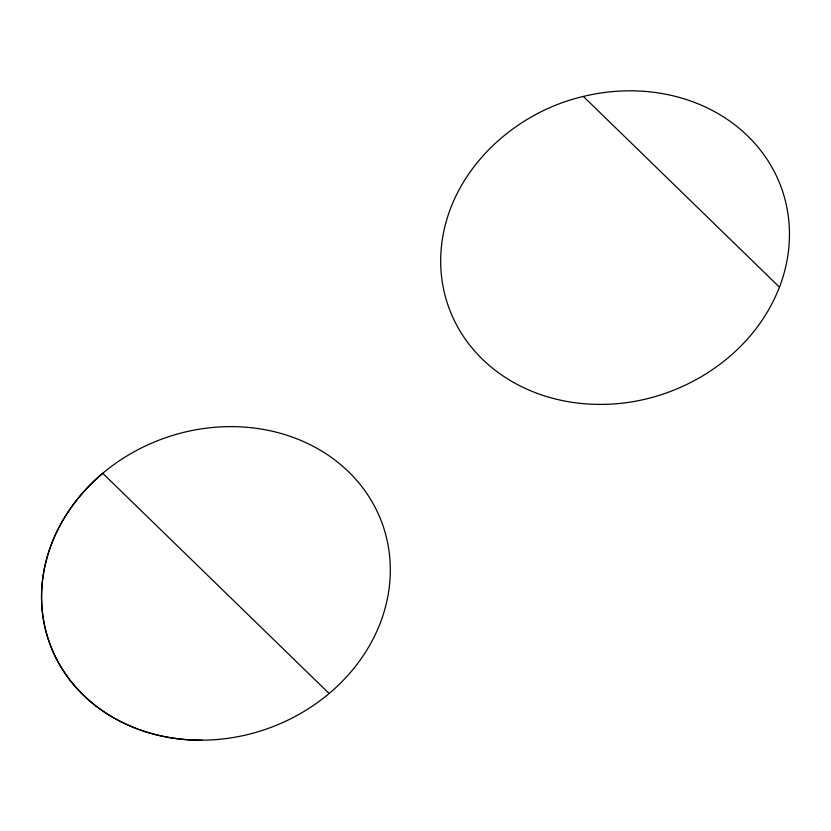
<?xml version="1.0" encoding="UTF-8"?>
<svg xmlns="http://www.w3.org/2000/svg" width="831" height="831" viewBox="0 0 831 831"><rect width="100%" height="100%" fill="white"/><g stroke="black" fill="none" stroke-linecap="round" stroke-linejoin="round"><path stroke-width="1.25" d="M583.372 96.438C511.875 112.985 447.867 173.388 441.23 248.656A176.764 154.151 -19.4 0 0 601.301 404.385C676.424 404.302 751.972 358.306 779.426 287.142L583.372 96.438A176.639 154.047 -19.4 0 1 643.745 91.306A176.806 154.192 -19.4 0 1 779.447 287.183M329.118 693.511L102.743 473.306A176.795 154.182 -19.4 0 0 50.037 644.357A176.795 154.182 -19.4 0 0 202.162 740.203M176.411 738.593A176.733 154.13 -19.4 0 0 382.79 525.14A176.733 154.13 -19.4 0 0 88.605 486.488A176.733 154.13 -19.4 0 0 176.411 738.593"/></g></svg>
